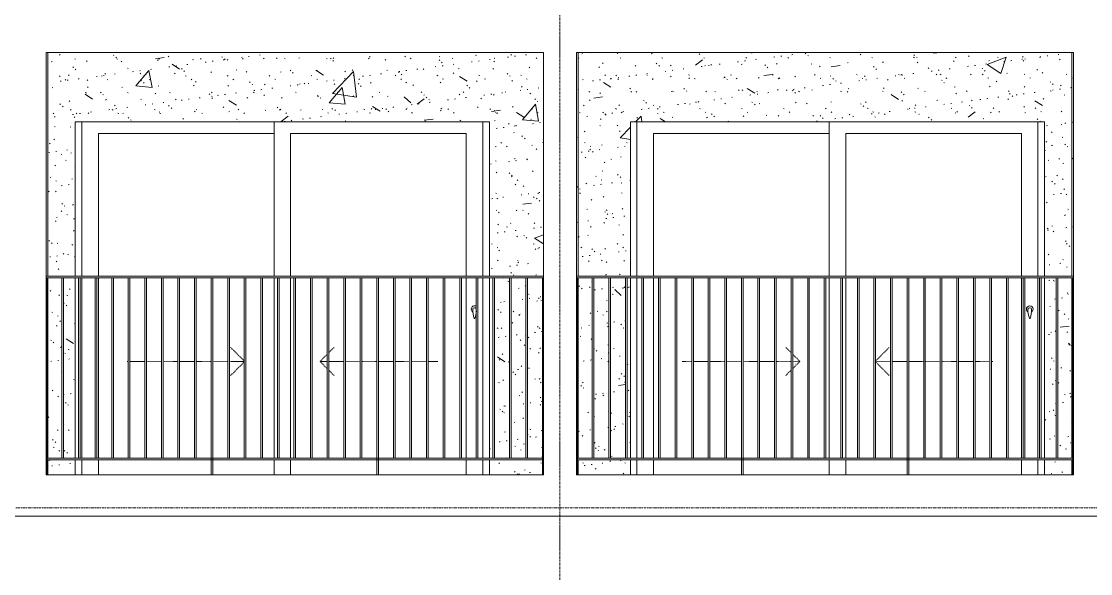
# Model space of a CAD drawing. Header units: millimetres. Extents: x -134153 to 99383, y -5233 to 35400.
# Drawn here: x -95003 to -88550, y 22203 to 25537 of the extents above; entities that cross this region are included whole.
import ezdxf

# ---------------------------------------------------------------- set-up
doc = ezdxf.new("R2010")
doc.units = ezdxf.units.MM
for name, pattern in [('Centre', [31.75, 6.35, -4.7625, 15.875, -4.7625]), ('Dash', [6, 3, -3]), ('Grid Line', [22.225, 12.7, -3.175, 3.175, -3.175])]:
    doc.linetypes.add(name, pattern=pattern)
for name, color, linetype, lineweight in [('0-1', 7, 'Continuous', 5), ('A-DOOR', 31, 'Continuous', 9), ('A-DOOR-FRAM', 31, 'Continuous', 9), ('A-DOOR-HDLN', 31, 'Dash', 9), ('A-FLOR-HRAL', 11, 'Continuous', 9), ('A-FLOR-LEVL-2', 51, 'Centre', 9), ('A-WALL', 113, 'Continuous', 9), ('A-WALL-PATT-1', 9, 'Continuous', 9), ('I-WALL-1', 7, 'Continuous', 9), ('S-GRID-1', 1, 'Grid Line', 9)]:
    doc.layers.add(name, color=color, linetype=linetype, lineweight=lineweight)
pattern_1 = [(50, (-81864.4, 1200), (1165.978, -102.01), [121.92, -1341.12]), (355, (-81864.4, 1200), (-225.554, 1222.763), [97.536, -1072.896]), (100.451, (-81767.3, 1191.5), (940.433, 1120.746), [103.616, -1139.776]), (46.184, (-81864.4, 1525.1), (1734.906, -269.074), [182.88, -2011.68]), (96.636, (-81719.9, 1502.7), (1519.38, 1583.54), [155.42, -1709.66]), (351.184, (-81864.4, 1525.1), (1519.39, 1583.52), [146.3, -1609.34]), (21, (-81701.9, 1443.8), (970.332, -654.498), [121.92, -1341.12]), (326, (-81701.9, 1443.8), (395.533, 1178.804), [97.536, -1072.896]), (71.451, (-81621, 1389.3), (1365.87, 524.296), [103.616, -1139.776]), (37.5, (-81864.44, 1200), (19.767, 541.153), [53.645, -1006.246, 53.645, -1035.507, -1076.96]), (37.5, (-81864.44, 1200), (19.767, 541.153), [-2149.043, 53.645, -1023.315]), (7.5, (-81864.44, 1200), (427.646, 641.156), [53.645, -567.334, 53.645, -981.862, -410.464]), (7.5, (-81864.44, 1200), (427.646, 641.156), [-1656.486, 53.645, -356.82]), (327.5, (-82226.95, 1200), (867.782, -36.665), [53.645, -352.755, 53.645, -1214.323, -1682.496]), (327.5, (-82226.95, 1200), (867.782, -36.665), [-1674.368, 53.645, -1628.85]), (317.5, (-82389.5, 1200), (948.028, 162.73), [53.645, -474.675, 53.645, -788.416, -1194.816]), (317.5, (-82389.5, 1200), (948.028, 162.73), [-1370.38, 53.645, -1141.17])]
pattern_2 = [(37.5, (-81864.44, 1200), (-5.1206, 156.61216), [5.364, -118.181, 5.364, -132.812, -132.08]), (37.5, (-81864.44, 1200), (-5.1206, 156.61216), [-261.722, 5.364, -126.716]), (7.5, (-81864.44, 1200), (143.847, 229.3842), [5.364, -61.285, 5.364, -105.989, -42.672]), (7.5, (-81864.44, 1200), (143.847, 229.3842), [-178.003, 5.364, -37.308]), (327.5, (-81964.42, 1200), (253.1176, 0.4601), [5.364, -35.276, 5.364, -140.94, -191.008]), (327.5, (-81964.42, 1200), (253.1176, 0.4601), [-186.944, 5.364, -185.644]), (317.5, (-81964.42, 1200), (244.3381, 71.3376), [5.364, -14.956, 5.364, -90.546, -109.728]), (317.5, (-81964.42, 1200), (244.3381, 71.3376), [-116.23, 5.364, -104.364])]

# ---------------------------------------------------------------- blocks, each defined once
blk = doc.blocks.new('NCV_TKTC_TANG 6 - 8_rvt-1-TKCS_MẶT ĐỨNG HƯỚNG BẮC')
at = {"layer": 'A-WALL-PATT-1'}
h = blk.add_hatch(dxfattribs=at)
h.set_pattern_fill('FP_2', color=256, style=0, pattern_type=2)
h.set_pattern_definition(pattern_1)
h.paths.add_polyline_path([(-91883.3, 22800), (-91857.6, 22800), (-91857.6, 22890), (-92177.6, 22890), (-92177.6, 22800)])
h.paths.add_polyline_path([(-94842.6, 22800), (-94677.6, 22800), (-94677.6, 22890), (-94842.6, 22890)])
h.paths.add_polyline_path([(-94747.6, 22900), (-94677.6, 22900), (-94677.6, 23990), (-94747.6, 23990), (-94747.6, 23076.6)])
h.paths.add_polyline_path([(-91888.2, 22900), (-91857.6, 22900), (-91857.6, 23990), (-91947.6, 23990), (-91947.6, 22900), (-91897.1, 22900)])
h.paths.add_polyline_path([(-94757.6, 22900), (-94757.6, 23990), (-94842.6, 23990), (-94842.6, 22900), (-94824.5, 22900)])
h.paths.add_polyline_path([(-92177.6, 22900), (-92157.6, 22900), (-92157.6, 23990), (-92177.6, 23990), (-92177.6, 23076.6)])
h.paths.add_polyline_path([(-92057.6, 22900), (-92057.6, 23990), (-92147.6, 23990), (-92147.6, 22900)])
h.paths.add_polyline_path([(-92047.6, 22900), (-91957.6, 22900), (-91957.6, 23990), (-92047.6, 23989), (-92047.6, 23076.6)])
h.paths.add_polyline_path([(-94744.9, 24000), (-94677.6, 24000), (-94677.6, 24930), (-92177.6, 24930), (-92177.6, 24000), (-91852.6, 24000), (-91852.6, 25350), (-94842.6, 25350), (-94842.6, 24000)])
h = blk.add_hatch(dxfattribs=at)
h.set_pattern_fill('FP_3', color=256, style=0, pattern_type=2)
h.set_pattern_definition(pattern_2)
h.paths.add_polyline_path([(-91883.3, 22800), (-91857.6, 22800), (-91857.6, 22890), (-92177.6, 22890), (-92177.6, 22800)])
h.paths.add_polyline_path([(-94842.6, 22800), (-94677.6, 22800), (-94677.6, 22890), (-94842.6, 22890)])
h.paths.add_polyline_path([(-94747.6, 22900), (-94677.6, 22900), (-94677.6, 23990), (-94747.6, 23990), (-94747.6, 23076.6)])
h.paths.add_polyline_path([(-91888.2, 22900), (-91857.6, 22900), (-91857.6, 23990), (-91947.6, 23990), (-91947.6, 22900), (-91897.1, 22900)])
h.paths.add_polyline_path([(-94757.6, 22900), (-94757.6, 23990), (-94842.6, 23990), (-94842.6, 22900), (-94824.5, 22900)])
h.paths.add_polyline_path([(-92177.6, 22900), (-92157.6, 22900), (-92157.6, 23990), (-92177.6, 23990), (-92177.6, 23076.6)])
h.paths.add_polyline_path([(-92057.6, 22900), (-92057.6, 23990), (-92147.6, 23990), (-92147.6, 22900)])
h.paths.add_polyline_path([(-92047.6, 22900), (-91957.6, 22900), (-91957.6, 23990), (-92047.6, 23989), (-92047.6, 23076.6)])
h.paths.add_polyline_path([(-94744.9, 24000), (-94677.6, 24000), (-94677.6, 24930), (-92177.6, 24930), (-92177.6, 24000), (-91852.6, 24000), (-91852.6, 25350), (-94842.6, 25350), (-94842.6, 24000)])
h = blk.add_hatch(dxfattribs=at)
h.set_pattern_fill('FP_3', color=256, style=0, pattern_type=2)
h.set_pattern_definition(pattern_2)
h.paths.add_polyline_path([(-91647.6, 22800), (-91642.7, 22800), (-91643.2, 22890), (-91647.6, 22890)])
h.paths.add_polyline_path([(-91647.6, 22900), (-91642.7, 22900), (-91642.7, 23990), (-91647.6, 23990), (-91647.6, 23076.6)])
h.paths.add_polyline_path([(-91642.7, 24000), (-91642.7, 25350), (-91652.6, 25350), (-91652.6, 24000), (-91646.8, 24000)])
h = blk.add_hatch(dxfattribs=at)
h.set_pattern_fill('FP_2', color=256, style=0, pattern_type=2)
h.set_pattern_definition(pattern_1)
h.paths.add_polyline_path([(-91642.7, 22800), (-91327.7, 22800), (-91327.7, 22890), (-91642.7, 22890)])
h.paths.add_polyline_path([(-88827.7, 22800), (-88662.7, 22800), (-88662.7, 22890), (-88827.7, 22890)])
h.paths.add_polyline_path([(-91447.6, 22900), (-91357.6, 22900), (-91357.6, 23990), (-91447.6, 23990), (-91447.6, 23076.6)])
h.paths.add_polyline_path([(-91642.7, 22900), (-91557.6, 22900), (-91557.6, 23990), (-91642.7, 23990), (-91642.7, 23076.6)])
h.paths.add_polyline_path([(-91457.6, 22900), (-91457.6, 23990), (-91547.6, 23990), (-91547.6, 22900)])
h.paths.add_polyline_path([(-88662.7, 22900), (-88662.7, 23990), (-88747.6, 23990), (-88747.6, 22900), (-88677.7, 22900)])
h.paths.add_polyline_path([(-91327.7, 22900), (-91327.7, 23990), (-91347.6, 23990), (-91347.6, 22900)])
h.paths.add_polyline_path([(-88827.7, 22900), (-88757.6, 22900), (-88757.6, 23990), (-88827.7, 23990), (-88827.7, 23019.1)])
h.paths.add_polyline_path([(-91327.7, 24000), (-91327.7, 24930), (-88827.7, 24930), (-88827.7, 24000), (-88662.7, 24000), (-88662.7, 25350), (-91642.7, 25350), (-91642.7, 24000), (-91456.2, 24000)])
h = blk.add_hatch(dxfattribs=at)
h.set_pattern_fill('FP_3', color=256, style=0, pattern_type=2)
h.set_pattern_definition(pattern_2)
h.paths.add_polyline_path([(-91642.7, 22800), (-91327.7, 22800), (-91327.7, 22890), (-91642.7, 22890)])
h.paths.add_polyline_path([(-88827.7, 22800), (-88662.7, 22800), (-88662.7, 22890), (-88827.7, 22890)])
h.paths.add_polyline_path([(-91447.6, 22900), (-91357.6, 22900), (-91357.6, 23990), (-91447.6, 23990), (-91447.6, 23076.6)])
h.paths.add_polyline_path([(-91642.7, 22900), (-91557.6, 22900), (-91557.6, 23990), (-91642.7, 23990), (-91642.7, 23076.6)])
h.paths.add_polyline_path([(-91457.6, 22900), (-91457.6, 23990), (-91547.6, 23990), (-91547.6, 22900)])
h.paths.add_polyline_path([(-88662.7, 22900), (-88662.7, 23990), (-88747.6, 23990), (-88747.6, 22900), (-88677.7, 22900)])
h.paths.add_polyline_path([(-91327.7, 22900), (-91327.7, 23990), (-91347.6, 23990), (-91347.6, 22900)])
h.paths.add_polyline_path([(-88827.7, 22900), (-88757.6, 22900), (-88757.6, 23990), (-88827.7, 23990), (-88827.7, 23019.1)])
h.paths.add_polyline_path([(-91327.7, 24000), (-91327.7, 24930), (-88827.7, 24930), (-88827.7, 24000), (-88662.7, 24000), (-88662.7, 25350), (-91642.7, 25350), (-91642.7, 24000), (-91456.2, 24000)])
h = blk.add_hatch(dxfattribs=at)
h.set_pattern_fill('FP_2', color=256, style=0, pattern_type=2)
h.set_pattern_definition(pattern_1)
h.paths.add_polyline_path([(-88662.7, 22800), (-88657.6, 22800), (-88657.6, 22890), (-88662.7, 22890), (-88662.7, 22812.8)])
h.paths.add_polyline_path([(-88657.6, 22900), (-88658.6, 23990), (-88662.7, 23990), (-88662.2, 22900)])
h.paths.add_polyline_path([(-88652.7, 24000), (-88654.1, 25350), (-88662.7, 25350), (-88662.7, 24000), (-88658.6, 24000)])
h = blk.add_hatch(dxfattribs=at)
h.set_pattern_fill('FP_3', color=256, style=0, pattern_type=2)
h.set_pattern_definition(pattern_2)
h.paths.add_polyline_path([(-88662.7, 22800), (-88657.6, 22800), (-88657.6, 22890), (-88662.7, 22890), (-88662.7, 22812.8)])
h.paths.add_polyline_path([(-88657.6, 22900), (-88658.6, 23990), (-88662.7, 23990), (-88662.2, 22900)])
h.paths.add_polyline_path([(-88652.7, 24000), (-88654.1, 25350), (-88662.7, 25350), (-88662.7, 24000), (-88658.6, 24000)])
at = {"layer": 'I-WALL-1'}
for p, q in [((-94842.6, 25350), (-94842.6, 24000)), ((-91642.7, 25350), (-91642.7, 24000)), ((-88662.7, 24000), (-88662.7, 25350)), ((-88652.7, 25350), (-88652.7, 24000)), ((-94677.6, 24000), (-94677.6, 24930)), ((-94677.6, 24930), (-92177.6, 24930)), ((-92177.6, 24930), (-92177.6, 24000)), ((-91327.7, 24000), (-91327.7, 24930)), ((-91327.7, 24930), (-88827.7, 24930)), ((-88827.7, 24930), (-88827.7, 24000)), ((-94842.6, 23990), (-94842.6, 22900)), ((-94677.6, 22900), (-94677.6, 23990)), ((-92177.6, 23990), (-92177.6, 22900)), ((-91642.7, 23990), (-91642.7, 22900)), ((-91327.7, 22900), (-91327.7, 23990)), ((-88827.7, 23990), (-88827.7, 22900)), ((-88662.7, 22900), (-88662.7, 23990)), ((-94842.6, 22890), (-94842.6, 22800)), ((-94677.6, 22800), (-94677.6, 22890)), ((-92177.6, 22890), (-92177.6, 22800)), ((-91642.7, 22890), (-91642.7, 22800)), ((-91327.7, 22800), (-91327.7, 22890)), ((-88827.7, 22890), (-88827.7, 22800)), ((-88662.7, 22800), (-88662.7, 22890))]:
    blk.add_line(p, q, dxfattribs=at)
blk = doc.blocks.new('DEG_02-DEG_03 - DEG_02-2500x2400mm-CỬA ĐI 02 CÁNH TRƯỢT-625766-TKCS_MẶT ĐỨNG HƯỚNG BẮC')
at = {"layer": 'A-DOOR'}
for p, q in [((-93477.6, 10400), (-93477.6, 11330)), ((-92217.6, 11330), (-92217.6, 10400)), ((-94537.6, 11260), (-94537.6, 10400)), ((-94537.6, 11260), (-93477.6, 11260)), ((-93377.6, 11260), (-93377.6, 10400)), ((-93377.6, 11260), (-92317.6, 11260)), ((-92317.6, 10400), (-92317.6, 11260)), ((-94537.6, 10390), (-94537.6, 9300)), ((-93477.6, 9300), (-93477.6, 10390)), ((-93377.6, 10390), (-93377.6, 9300)), ((-92317.6, 9300), (-92317.6, 10390)), ((-92217.6, 10390), (-92217.6, 9300)), ((-94537.6, 9290), (-94537.6, 9200)), ((-93477.6, 9200), (-93477.6, 9290)), ((-93377.6, 9290), (-93377.6, 9200)), ((-92317.6, 9200), (-92317.6, 9290)), ((-92217.6, 9290), (-92217.6, 9200))]:
    blk.add_line(p, q, dxfattribs=at)
at = {"layer": 'A-DOOR', "flags": 128}
blk.add_lwpolyline([(-92266.1, 10208.7), (-92266.1, 10208.7), (-92266.1, 10208.7), (-92266.1, 10208.7), (-92266.1, 10208.7), (-92266.1, 10208.7), (-92266.1, 10208.7), (-92266.2, 10208.7), (-92266.2, 10208.7), (-92266.2, 10208.7), (-92266.2, 10208.7), (-92266.3, 10208.7), (-92266.3, 10208.7), (-92266.3, 10208.7), (-92266.4, 10208.7), (-92266.4, 10208.7), (-92266.4, 10208.7), (-92266.5, 10208.7), (-92266.5, 10208.7), (-92266.6, 10208.7), (-92266.6, 10208.7), (-92266.7, 10208.7), (-92266.7, 10208.7), (-92266.8, 10208.7), (-92266.8, 10208.7), (-92266.9, 10208.7), (-92266.9, 10208.7), (-92267, 10208.7), (-92267, 10208.7), (-92267.1, 10208.7), (-92267.1, 10208.7), (-92267.2, 10208.7), (-92267.3, 10208.7), (-92267.3, 10208.7), (-92267.4, 10208.7), (-92267.4, 10208.7), (-92267.5, 10208.7), (-92267.5, 10208.7), (-92267.6, 10208.7), (-92267.7, 10208.7), (-92267.7, 10208.7), (-92267.8, 10208.7), (-92267.8, 10208.7), (-92267.9, 10208.7), (-92268, 10208.7), (-92268, 10208.7), (-92268.1, 10208.7), (-92268.1, 10208.7), (-92268.2, 10208.7), (-92268.2, 10208.7), (-92268.3, 10208.7), (-92268.3, 10208.7), (-92268.4, 10208.7), (-92268.4, 10208.7), (-92268.5, 10208.7), (-92268.5, 10208.7), (-92268.6, 10208.7), (-92268.6, 10208.7), (-92268.7, 10208.7), (-92268.7, 10208.7), (-92268.7, 10208.7), (-92268.8, 10208.7), (-92268.8, 10208.7), (-92268.8, 10208.7), (-92268.9, 10208.7), (-92268.9, 10208.7), (-92268.9, 10208.7), (-92269, 10208.7), (-92269, 10208.7), (-92269, 10208.7), (-92269, 10208.7), (-92269, 10208.7), (-92269, 10208.7), (-92269, 10208.7), (-92269.1, 10208.7), (-92269.1, 10208.7)], dxfattribs=at)
at = {"layer": 'A-DOOR'}
for centre, radius, start, end in [((-92267.6, 10200), 20, 60, 180), ((-92267.6, 10200), 20, 180, 240), ((-92269.1, 10199.2), 9.45, 90, 180), ((-92113.8, 10199.2), 164.8, 180, 199.13397), ((-92266.1, 10199.2), 9.45, 30, 90), ((-92267.2, 10146), 2.34, 199.13397, 261.03098), ((-92267.9, 10146), 2.34, 278.96902, 340.86603), ((-92421.4, 10199.2), 164.8, 340.86603, 356.02944)]:
    blk.add_arc(centre, radius, start, end, dxfattribs=at)
at = {"layer": 'A-DOOR-FRAM'}
for p, q in [((-94637.6, 10400), (-94637.6, 11330)), ((-92217.6, 10400), (-92217.6, 11330)), ((-94637.6, 9300), (-94637.6, 10390)), ((-92217.6, 9300), (-92217.6, 10390)), ((-94637.6, 9200), (-94637.6, 9290)), ((-92217.6, 9200), (-92217.6, 9290))]:
    blk.add_line(p, q, dxfattribs=at)
at = {"layer": 'A-DOOR-HDLN'}
for p, q in [((-93657.6, 9887), (-93739.7, 9969.1)), ((-93147.6, 9937), (-93115.5, 9969.1)), ((-94364.8, 9884.2), (-94357.6, 9884.2)), ((-94347.6, 9884.2), (-94257.6, 9884.2)), ((-94247.6, 9884.2), (-94157.6, 9884.2)), ((-94147.6, 9884.2), (-94057.6, 9884.2)), ((-94047.6, 9884.2), (-93957.6, 9884.2)), ((-93947.6, 9884.2), (-93857.6, 9884.2)), ((-93847.6, 9884.2), (-93757.6, 9884.2)), ((-93747.6, 9884.2), (-93657.6, 9884.2)), ((-93657.6, 9881.5), (-93739.7, 9799.4)), ((-93200.3, 9884.2), (-93157.6, 9927)), ((-93200.3, 9884.2), (-93157.6, 9841.5)), ((-93157.6, 9884.2), (-93200.3, 9884.2)), ((-93057.6, 9884.2), (-93147.6, 9884.2)), ((-92957.6, 9884.2), (-93047.6, 9884.2)), ((-92857.6, 9884.2), (-92947.6, 9884.2)), ((-92757.6, 9884.2), (-92847.6, 9884.2)), ((-92657.6, 9884.2), (-92747.6, 9884.2)), ((-92557.6, 9884.2), (-92647.6, 9884.2)), ((-92490.3, 9884.2), (-92547.6, 9884.2)), ((-93147.6, 9831.5), (-93115.5, 9799.4))]:
    blk.add_line(p, q, dxfattribs=at)
blk = doc.blocks.new('DEG_02-DEG_03 - DEG_02-2500x2400mm-CỬA ĐI 02 CÁNH TRƯỢT-V24-TKCS_MẶT ĐỨNG HƯỚNG BẮC')
at = {"layer": 'A-DOOR'}
for p, q in [((-90127.6, 10400), (-90127.6, 11330)), ((-88867.6, 11330), (-88867.6, 10400)), ((-91187.6, 11260), (-91187.6, 10400)), ((-91187.6, 11260), (-90127.6, 11260)), ((-90027.6, 11260), (-90027.6, 10400)), ((-90027.6, 11260), (-88967.6, 11260)), ((-88967.6, 10400), (-88967.6, 11260)), ((-91187.6, 10390), (-91187.6, 9300)), ((-90127.6, 9300), (-90127.6, 10390)), ((-90027.6, 10390), (-90027.6, 9300)), ((-88967.6, 9300), (-88967.6, 10390)), ((-88867.6, 10390), (-88867.6, 9300)), ((-91187.6, 9290), (-91187.6, 9200)), ((-90127.6, 9200), (-90127.6, 9290)), ((-90027.6, 9290), (-90027.6, 9200)), ((-88967.6, 9200), (-88967.6, 9290)), ((-88867.6, 9290), (-88867.6, 9200))]:
    blk.add_line(p, q, dxfattribs=at)
at = {"layer": 'A-DOOR', "flags": 128}
blk.add_lwpolyline([(-88916.1, 10208.7), (-88916.1, 10208.7), (-88916.1, 10208.7), (-88916.1, 10208.7), (-88916.1, 10208.7), (-88916.1, 10208.7), (-88916.1, 10208.7), (-88916.2, 10208.7), (-88916.2, 10208.7), (-88916.2, 10208.7), (-88916.2, 10208.7), (-88916.3, 10208.7), (-88916.3, 10208.7), (-88916.3, 10208.7), (-88916.4, 10208.7), (-88916.4, 10208.7), (-88916.4, 10208.7), (-88916.5, 10208.7), (-88916.5, 10208.7), (-88916.6, 10208.7), (-88916.6, 10208.7), (-88916.7, 10208.7), (-88916.7, 10208.7), (-88916.8, 10208.7), (-88916.8, 10208.7), (-88916.9, 10208.7), (-88916.9, 10208.7), (-88917, 10208.7), (-88917, 10208.7), (-88917.1, 10208.7), (-88917.1, 10208.7), (-88917.2, 10208.7), (-88917.3, 10208.7), (-88917.3, 10208.7), (-88917.4, 10208.7), (-88917.4, 10208.7), (-88917.5, 10208.7), (-88917.5, 10208.7), (-88917.6, 10208.7), (-88917.7, 10208.7), (-88917.7, 10208.7), (-88917.8, 10208.7), (-88917.8, 10208.7), (-88917.9, 10208.7), (-88918, 10208.7), (-88918, 10208.7), (-88918.1, 10208.7), (-88918.1, 10208.7), (-88918.2, 10208.7), (-88918.2, 10208.7), (-88918.3, 10208.7), (-88918.3, 10208.7), (-88918.4, 10208.7), (-88918.4, 10208.7), (-88918.5, 10208.7), (-88918.5, 10208.7), (-88918.6, 10208.7), (-88918.6, 10208.7), (-88918.7, 10208.7), (-88918.7, 10208.7), (-88918.7, 10208.7), (-88918.8, 10208.7), (-88918.8, 10208.7), (-88918.8, 10208.7), (-88918.9, 10208.7), (-88918.9, 10208.7), (-88918.9, 10208.7), (-88919, 10208.7), (-88919, 10208.7), (-88919, 10208.7), (-88919, 10208.7), (-88919, 10208.7), (-88919, 10208.7), (-88919, 10208.7), (-88919.1, 10208.7), (-88919.1, 10208.7)], dxfattribs=at)
at = {"layer": 'A-DOOR'}
for centre, radius, start, end in [((-88917.6, 10200), 20, 0, 180), ((-88917.6, 10200), 20, 180, 240), ((-88919.1, 10199.2), 9.45, 90, 180), ((-88763.8, 10199.2), 164.8, 180, 199.13397), ((-88916.1, 10199.2), 9.45, 0, 90), ((-89071.4, 10199.2), 164.8, 340.86603, 0), ((-88917.6, 10200), 20, 300, 0), ((-88917.2, 10146), 2.34, 199.13397, 261.03098), ((-88917.9, 10146), 2.34, 278.96902, 340.86603)]:
    blk.add_arc(centre, radius, start, end, dxfattribs=at)
at = {"layer": 'A-DOOR-FRAM'}
for p, q in [((-91327.6, 11330), (-91327.6, 10400)), ((-91287.6, 10400), (-91287.6, 11330)), ((-88867.6, 10400), (-88867.6, 11330)), ((-91327.6, 10390), (-91327.6, 9300)), ((-91287.6, 9300), (-91287.6, 10390)), ((-88867.6, 9300), (-88867.6, 10390)), ((-91327.6, 9290), (-91327.6, 9200)), ((-91287.6, 9200), (-91287.6, 9290)), ((-88867.6, 9200), (-88867.6, 9290))]:
    blk.add_line(p, q, dxfattribs=at)
at = {"layer": 'A-DOOR-HDLN'}
for p, q in [((-90357.6, 9937), (-90389.7, 9969.1)), ((-89847.6, 9887), (-89765.5, 9969.1)), ((-91014.8, 9884.2), (-90957.6, 9884.2)), ((-90947.6, 9884.2), (-90857.6, 9884.2)), ((-90847.6, 9884.2), (-90757.6, 9884.2)), ((-90747.6, 9884.2), (-90657.6, 9884.2)), ((-90647.6, 9884.2), (-90557.6, 9884.2)), ((-90547.6, 9884.2), (-90457.6, 9884.2)), ((-90447.6, 9884.2), (-90357.6, 9884.2)), ((-90304.8, 9884.2), (-90347.6, 9927)), ((-90304.8, 9884.2), (-90347.6, 9841.5)), ((-90347.6, 9884.2), (-90304.8, 9884.2)), ((-89757.6, 9884.2), (-89847.6, 9884.2)), ((-89847.6, 9881.5), (-89765.5, 9799.4)), ((-89657.6, 9884.2), (-89747.6, 9884.2)), ((-89557.6, 9884.2), (-89647.6, 9884.2)), ((-89457.6, 9884.2), (-89547.6, 9884.2)), ((-89357.6, 9884.2), (-89447.6, 9884.2)), ((-89257.6, 9884.2), (-89347.6, 9884.2)), ((-89157.6, 9884.2), (-89247.6, 9884.2)), ((-89140.3, 9884.2), (-89147.6, 9884.2)), ((-90357.6, 9831.5), (-90389.7, 9799.4))]:
    blk.add_line(p, q, dxfattribs=at)
blk = doc.blocks.new('Railing - 10mm-1251313-TKCS_MẶT ĐỨNG HƯỚNG BẮC')
at = {"layer": 'A-FLOR-HRAL'}
for p, q in [((-60830.064287, 5900), (-60830.064287, 6990)), ((-60820.064287, 6990), (-60820.064287, 5900))]:
    blk.add_line(p, q, dxfattribs=at)
blk = doc.blocks.new('Railing - 50 x 10mm-1251315-TKCS_MẶT ĐỨNG HƯỚNG BẮC')
at = {"layer": 'A-FLOR-HRAL'}
for p, q in [((-59897.564287, 6990), (-59907.564287, 6990)), ((-59907.564287, 5800), (-59907.564287, 6990)), ((-59897.564287, 6990), (-59897.564287, 5800))]:
    blk.add_line(p, q, dxfattribs=at)
blk = doc.blocks.new('Railing - 50 x 10mm-V58-TKCS_MẶT ĐỨNG HƯỚNG BẮC')
at = {"layer": 'A-FLOR-HRAL'}
for q in [(-69052.635618, 6990), (-69047.564287, 5800)]:
    blk.add_line((-69047.564287, 6990), q, dxfattribs=at)
blk = doc.blocks.new('Railing - 50 x 10mm-V55-TKCS_MẶT ĐỨNG HƯỚNG BẮC')
at = {"layer": 'A-FLOR-HRAL'}
for p in [(-57852.564287, 6990), (-57857.564287, 5800)]:
    blk.add_line(p, (-57857.564287, 6990), dxfattribs=at)
blk = doc.blocks.new('Railing - Railing-3824692-TKCS_MẶT ĐỨNG HƯỚNG BẮC')
at = {"layer": 'A-FLOR-HRAL'}
for p, q in [((-91652.6, 22900), (-88652.6, 22900)), ((-91652.6, 22890), (-88652.6, 22890)), ((-88652.6, 22900), (-88652.6, 22890))]:
    blk.add_line(p, q, dxfattribs=at)
at = {"extrusion": (0, 0, -1), "zscale": -1}
for name, p in [('Railing - 50 x 10mm-V55-TKCS_MẶT ĐỨNG HƯỚNG BẮC', (149505.1, 17000)), ('Railing - 10mm-1251313-TKCS_MẶT ĐỨNG HƯỚNG BẮC', (152377.6, 17000)), ('Railing - 10mm-1251313-TKCS_MẶT ĐỨNG HƯỚNG BẮC', (152277.6, 17000)), ('Railing - 10mm-1251313-TKCS_MẶT ĐỨNG HƯỚNG BẮC', (152177.6, 17000)), ('Railing - 10mm-1251313-TKCS_MẶT ĐỨNG HƯỚNG BẮC', (152077.6, 17000)), ('Railing - 10mm-1251313-TKCS_MẶT ĐỨNG HƯỚNG BẮC', (151977.6, 17000)), ('Railing - 10mm-1251313-TKCS_MẶT ĐỨNG HƯỚNG BẮC', (151877.6, 17000)), ('Railing - 10mm-1251313-TKCS_MẶT ĐỨNG HƯỚNG BẮC', (151777.6, 17000)), ('Railing - 10mm-1251313-TKCS_MẶT ĐỨNG HƯỚNG BẮC', (151677.6, 17000)), ('Railing - 10mm-1251313-TKCS_MẶT ĐỨNG HƯỚNG BẮC', (151577.6, 17000)), ('Railing - 50 x 10mm-1251315-TKCS_MẶT ĐỨNG HƯỚNG BẮC', (150555.1, 17000)), ('Railing - 10mm-1251313-TKCS_MẶT ĐỨNG HƯỚNG BẮC', (151377.6, 17000)), ('Railing - 10mm-1251313-TKCS_MẶT ĐỨNG HƯỚNG BẮC', (151277.6, 17000)), ('Railing - 10mm-1251313-TKCS_MẶT ĐỨNG HƯỚNG BẮC', (151177.6, 17000)), ('Railing - 10mm-1251313-TKCS_MẶT ĐỨNG HƯỚNG BẮC', (151077.6, 17000)), ('Railing - 10mm-1251313-TKCS_MẶT ĐỨNG HƯỚNG BẮC', (150977.6, 17000)), ('Railing - 10mm-1251313-TKCS_MẶT ĐỨNG HƯỚNG BẮC', (150877.6, 17000)), ('Railing - 10mm-1251313-TKCS_MẶT ĐỨNG HƯỚNG BẮC', (150777.6, 17000)), ('Railing - 10mm-1251313-TKCS_MẶT ĐỨNG HƯỚNG BẮC', (150677.6, 17000)), ('Railing - 10mm-1251313-TKCS_MẶT ĐỨNG HƯỚNG BẮC', (150577.6, 17000)), ('Railing - 50 x 10mm-1251315-TKCS_MẶT ĐỨNG HƯỚNG BẮC', (149555.1, 17000)), ('Railing - 10mm-1251313-TKCS_MẶT ĐỨNG HƯỚNG BẮC', (150377.6, 17000)), ('Railing - 10mm-1251313-TKCS_MẶT ĐỨNG HƯỚNG BẮC', (150277.6, 17000)), ('Railing - 10mm-1251313-TKCS_MẶT ĐỨNG HƯỚNG BẮC', (150177.6, 17000)), ('Railing - 10mm-1251313-TKCS_MẶT ĐỨNG HƯỚNG BẮC', (150077.6, 17000)), ('Railing - 10mm-1251313-TKCS_MẶT ĐỨNG HƯỚNG BẮC', (149977.6, 17000)), ('Railing - 10mm-1251313-TKCS_MẶT ĐỨNG HƯỚNG BẮC', (149877.6, 17000)), ('Railing - 10mm-1251313-TKCS_MẶT ĐỨNG HƯỚNG BẮC', (149777.6, 17000)), ('Railing - 10mm-1251313-TKCS_MẶT ĐỨNG HƯỚNG BẮC', (149677.6, 17000)), ('Railing - 10mm-1251313-TKCS_MẶT ĐỨNG HƯỚNG BẮC', (149577.6, 17000)), ('Railing - 50 x 10mm-V58-TKCS_MẶT ĐỨNG HƯỚNG BẮC', (157705.1, 17000))]:
    blk.add_blockref(name, p, dxfattribs=at)
blk = doc.blocks.new('Top Rail Type - Top Rail_Internal_-3824693-TKCS_MẶT ĐỨNG HƯỚNG BẮC')
at = {"layer": 'A-FLOR-HRAL'}
for p, q in [((-88652.6, 24000), (-91652.6, 24000)), ((-88652.6, 23990), (-91652.6, 23990)), ((-88652.6, 24000), (-88652.6, 23990))]:
    blk.add_line(p, q, dxfattribs=at)
blk = doc.blocks.new('Railing - Railing-3824698-TKCS_MẶT ĐỨNG HƯỚNG BẮC')
at = {"layer": 'A-FLOR-HRAL'}
for p, q in [((-94852.6, 22900), (-91852.6, 22900)), ((-94852.6, 22890), (-91852.6, 22890)), ((-91852.6, 22900), (-91852.6, 22890))]:
    blk.add_line(p, q, dxfattribs=at)
at = {"extrusion": (0, 0, -1), "zscale": -1}
for name, p in [('Railing - 50 x 10mm-V55-TKCS_MẶT ĐỨNG HƯỚNG BẮC', (152705.1, 17000)), ('Railing - 10mm-1251313-TKCS_MẶT ĐỨNG HƯỚNG BẮC', (155577.6, 17000)), ('Railing - 10mm-1251313-TKCS_MẶT ĐỨNG HƯỚNG BẮC', (155477.6, 17000)), ('Railing - 10mm-1251313-TKCS_MẶT ĐỨNG HƯỚNG BẮC', (155377.6, 17000)), ('Railing - 10mm-1251313-TKCS_MẶT ĐỨNG HƯỚNG BẮC', (155277.6, 17000)), ('Railing - 10mm-1251313-TKCS_MẶT ĐỨNG HƯỚNG BẮC', (155177.6, 17000)), ('Railing - 10mm-1251313-TKCS_MẶT ĐỨNG HƯỚNG BẮC', (155077.6, 17000)), ('Railing - 10mm-1251313-TKCS_MẶT ĐỨNG HƯỚNG BẮC', (154977.6, 17000)), ('Railing - 10mm-1251313-TKCS_MẶT ĐỨNG HƯỚNG BẮC', (154877.6, 17000)), ('Railing - 10mm-1251313-TKCS_MẶT ĐỨNG HƯỚNG BẮC', (154777.6, 17000)), ('Railing - 50 x 10mm-1251315-TKCS_MẶT ĐỨNG HƯỚNG BẮC', (153755.1, 17000)), ('Railing - 10mm-1251313-TKCS_MẶT ĐỨNG HƯỚNG BẮC', (154577.6, 17000)), ('Railing - 10mm-1251313-TKCS_MẶT ĐỨNG HƯỚNG BẮC', (154477.6, 17000)), ('Railing - 10mm-1251313-TKCS_MẶT ĐỨNG HƯỚNG BẮC', (154377.6, 17000)), ('Railing - 10mm-1251313-TKCS_MẶT ĐỨNG HƯỚNG BẮC', (154277.6, 17000)), ('Railing - 10mm-1251313-TKCS_MẶT ĐỨNG HƯỚNG BẮC', (154177.6, 17000)), ('Railing - 10mm-1251313-TKCS_MẶT ĐỨNG HƯỚNG BẮC', (154077.6, 17000)), ('Railing - 10mm-1251313-TKCS_MẶT ĐỨNG HƯỚNG BẮC', (153977.6, 17000)), ('Railing - 10mm-1251313-TKCS_MẶT ĐỨNG HƯỚNG BẮC', (153877.6, 17000)), ('Railing - 10mm-1251313-TKCS_MẶT ĐỨNG HƯỚNG BẮC', (153777.6, 17000)), ('Railing - 50 x 10mm-1251315-TKCS_MẶT ĐỨNG HƯỚNG BẮC', (152755.1, 17000)), ('Railing - 10mm-1251313-TKCS_MẶT ĐỨNG HƯỚNG BẮC', (153577.6, 17000)), ('Railing - 10mm-1251313-TKCS_MẶT ĐỨNG HƯỚNG BẮC', (153477.6, 17000)), ('Railing - 10mm-1251313-TKCS_MẶT ĐỨNG HƯỚNG BẮC', (153377.6, 17000)), ('Railing - 10mm-1251313-TKCS_MẶT ĐỨNG HƯỚNG BẮC', (153277.6, 17000)), ('Railing - 10mm-1251313-TKCS_MẶT ĐỨNG HƯỚNG BẮC', (153177.6, 17000)), ('Railing - 10mm-1251313-TKCS_MẶT ĐỨNG HƯỚNG BẮC', (153077.6, 17000)), ('Railing - 10mm-1251313-TKCS_MẶT ĐỨNG HƯỚNG BẮC', (152977.6, 17000)), ('Railing - 10mm-1251313-TKCS_MẶT ĐỨNG HƯỚNG BẮC', (152877.6, 17000)), ('Railing - 10mm-1251313-TKCS_MẶT ĐỨNG HƯỚNG BẮC', (152777.6, 17000)), ('Railing - 50 x 10mm-V58-TKCS_MẶT ĐỨNG HƯỚNG BẮC', (160905.1, 17000))]:
    blk.add_blockref(name, p, dxfattribs=at)
blk = doc.blocks.new('Top Rail Type - Top Rail_Internal_-3824699-TKCS_MẶT ĐỨNG HƯỚNG BẮC')
at = {"layer": 'A-FLOR-HRAL'}
for p, q in [((-91852.6, 24000), (-94852.6, 24000)), ((-91852.6, 23990), (-94852.6, 23990)), ((-91852.6, 24000), (-91852.6, 23990))]:
    blk.add_line(p, q, dxfattribs=at)

msp = doc.modelspace()

# ---------------------------------------------------------------- linework, layer by layer
at = {"layer": 'A-FLOR-LEVL-2'}
msp.add_line((-134152.6, 22600), (-25724.3, 22600), dxfattribs=at)
at = {"layer": 'A-WALL'}
for p, q in [((-94852.6, 25350), (-91852.5, 25350)), ((-94852.6, 22800), (-94852.6, 25350)), ((-91852.5, 25350), (-91852.5, 22800)), ((-91652.6, 25350), (-88652.5, 25350)), ((-91652.6, 22800), (-91652.6, 25350)), ((-88652.5, 25350), (-88652.5, 22800)), ((-91852.5, 22800), (-94852.6, 22800)), ((-88652.5, 22800), (-91652.6, 22800)), ((-84852.6, 22550), (-98652.6, 22550))]:
    msp.add_line(p, q, dxfattribs=at)
at = {"layer": 'S-GRID-1'}
msp.add_line((-91752.6, 207.3), (-91752.6, 30285.9), dxfattribs=at)

# ---------------------------------------------------------------- block references
at = {"layer": '0-1'}
msp.add_blockref('NCV_TKTC_TANG 6 - 8_rvt-1-TKCS_MẶT ĐỨNG HƯỚNG BẮC', (0, 0), dxfattribs=at)
at = {"layer": 'A-DOOR'}
for name in ['DEG_02-DEG_03 - DEG_02-2500x2400mm-CỬA ĐI 02 CÁNH TRƯỢT-625766-TKCS_MẶT ĐỨNG HƯỚNG BẮC', 'DEG_02-DEG_03 - DEG_02-2500x2400mm-CỬA ĐI 02 CÁNH TRƯỢT-V24-TKCS_MẶT ĐỨNG HƯỚNG BẮC']:
    msp.add_blockref(name, (0, 13600), dxfattribs=at)
at = {"layer": 'A-FLOR-HRAL'}
for name in ['Top Rail Type - Top Rail_Internal_-3824699-TKCS_MẶT ĐỨNG HƯỚNG BẮC', 'Railing - Railing-3824698-TKCS_MẶT ĐỨNG HƯỚNG BẮC', 'Top Rail Type - Top Rail_Internal_-3824693-TKCS_MẶT ĐỨNG HƯỚNG BẮC', 'Railing - Railing-3824692-TKCS_MẶT ĐỨNG HƯỚNG BẮC']:
    msp.add_blockref(name, (0, 0), dxfattribs=at)

doc.saveas('drawing.dxf')
